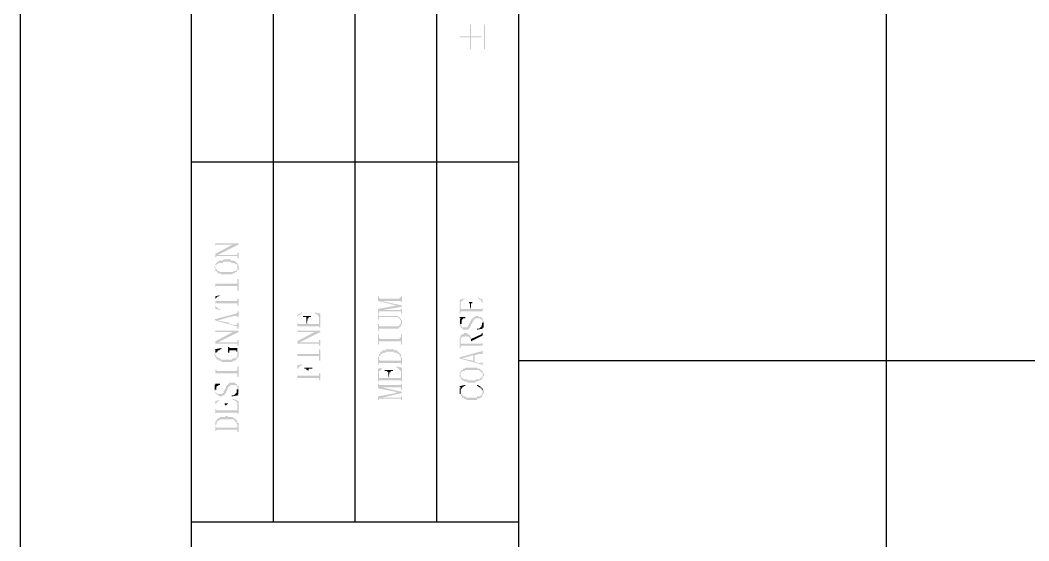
# Model space of a CAD drawing. Header units: millimetres. Extents: x 7018 to 13530, y 4187 to 5692.
# Drawn here: x 7018 to 7057.53, y 4741.26 to 4761.68 of the extents above; entities that cross this region are included whole.
import ezdxf

# ---------------------------------------------------------------- set-up
doc = ezdxf.new("R2010")
doc.units = ezdxf.units.MM

msp = doc.modelspace()

# ---------------------------------------------------------------- hatches: boundary and pattern name
at = {"transparency": 33554559}
for points in [[(7035.224, 4761.049), (7035.224, 4761.004), (7035.63, 4761.004), (7035.63, 4760.553), (7035.675, 4760.553), (7035.675, 4761.004), (7036.081, 4761.004), (7036.081, 4761.049), (7035.675, 4761.049), (7035.675, 4761.501), (7035.63, 4761.501), (7035.63, 4761.049)], [(7036.217, 4760.553), (7036.217, 4761.501), (7036.172, 4761.501), (7036.172, 4760.553)], [(7025.656, 4753.016), (7025.656, 4752.79), (7025.656, 4752.835), (7025.656, 4752.835), (7025.701, 4752.88), (7026.558, 4752.88), (7026.558, 4752.926), (7025.656, 4752.926)], [(7025.656, 4752.519), (7025.656, 4752.339), (7025.656, 4752.384), (7025.656, 4752.384), (7025.701, 4752.429), (7025.701, 4752.429), (7025.746, 4752.474), (7026.558, 4752.88), (7026.333, 4752.88)], [(7025.701, 4752.429), (7026.513, 4752.429), (7026.513, 4752.384), (7026.513, 4752.339), (7026.558, 4752.339), (7026.558, 4752.564), (7026.513, 4752.564), (7026.513, 4752.474), (7025.746, 4752.474)], [(7025.611, 4751.978), (7025.611, 4751.978), (7025.656, 4751.933), (7025.656, 4751.888), (7025.656, 4751.842), (7025.701, 4751.842), (7025.701, 4751.797), (7025.746, 4751.797), (7025.746, 4751.752), (7025.836, 4751.752), (7025.881, 4751.707), (7026.333, 4751.707), (7026.333, 4751.752), (7026.423, 4751.752), (7026.423, 4751.797), (7026.468, 4751.797), (7026.513, 4751.842), (7026.513, 4751.888), (7026.558, 4751.888), (7026.558, 4751.933), (7026.558, 4751.978), (7026.558, 4752.023), (7026.558, 4752.068), (7026.558, 4752.068), (7026.513, 4752.113), (7026.513, 4751.978), (7026.513, 4751.933), (7026.513, 4751.888), (7026.468, 4751.888), (7026.468, 4751.842), (7026.378, 4751.842), (7026.333, 4751.797), (7025.836, 4751.797), (7025.791, 4751.842), (7025.746, 4751.842), (7025.701, 4751.888), (7025.701, 4751.933), (7025.656, 4751.933), (7025.656, 4751.978), (7025.656, 4752.113), (7025.656, 4752.068), (7025.656, 4752.023), (7025.611, 4752.023)], [(7025.656, 4752.113), (7025.656, 4751.978), (7025.656, 4752.023), (7025.656, 4752.068), (7025.701, 4752.068), (7025.701, 4752.113), (7025.746, 4752.113), (7025.791, 4752.158), (7025.927, 4752.158), (7025.972, 4752.203), (7026.243, 4752.203), (7026.288, 4752.158), (7026.423, 4752.158), (7026.423, 4752.113), (7026.468, 4752.113), (7026.513, 4752.068), (7026.513, 4752.023), (7026.513, 4751.978), (7026.513, 4752.113), (7026.513, 4752.158), (7026.468, 4752.158), (7026.468, 4752.203), (7026.423, 4752.203), (7026.378, 4752.249), (7026.288, 4752.249), (7026.243, 4752.294), (7025.972, 4752.294), (7025.927, 4752.249), (7025.791, 4752.249), (7025.791, 4752.203), (7025.746, 4752.203), (7025.701, 4752.158), (7025.701, 4752.158)], [(7025.656, 4751.526), (7025.656, 4751.075), (7025.656, 4751.211), (7025.656, 4751.211), (7025.701, 4751.256), (7026.513, 4751.256), (7026.513, 4751.075), (7026.558, 4751.075), (7026.558, 4751.526), (7026.513, 4751.526), (7026.513, 4751.391), (7026.513, 4751.346), (7025.656, 4751.346)], [(7025.656, 4750.849), (7025.656, 4750.714), (7025.656, 4750.759), (7025.701, 4750.804), (7025.701, 4750.804), (7025.746, 4750.849), (7025.791, 4750.849), (7025.836, 4750.895), (7025.836, 4750.895)], [(7025.656, 4750.849), (7025.656, 4750.353), (7025.836, 4750.308), (7025.836, 4750.353), (7025.791, 4750.353), (7025.746, 4750.398), (7025.701, 4750.398), (7025.701, 4750.443), (7025.701, 4750.443), (7025.656, 4750.488), (7025.656, 4750.714)], [(7032.019, 4750.849), (7032.019, 4750.669), (7032.742, 4750.488), (7032.742, 4750.488), (7032.967, 4750.443), (7032.967, 4750.488), (7032.155, 4750.669), (7032.155, 4750.669), (7032.11, 4750.759), (7032.11, 4750.759), (7032.065, 4750.804), (7032.065, 4750.849), (7032.065, 4750.849)], [(7032.11, 4750.759), (7032.155, 4750.669), (7032.922, 4750.669), (7032.922, 4750.624), (7032.967, 4750.624), (7032.967, 4750.849), (7032.922, 4750.849), (7032.922, 4750.804), (7032.877, 4750.804), (7032.877, 4750.759)], [(7035.946, 4750.759), (7035.991, 4750.759), (7035.991, 4750.714), (7036.036, 4750.714), (7036.081, 4750.669), (7036.081, 4750.624), (7036.081, 4750.624), (7036.126, 4750.579), (7036.126, 4750.172), (7036.126, 4750.714), (7035.946, 4750.804)], [(7025.656, 4750.714), (7025.656, 4750.534), (7025.656, 4750.579), (7026.513, 4750.579), (7026.513, 4750.534), (7026.513, 4750.488), (7026.558, 4750.488), (7026.558, 4750.759), (7026.513, 4750.759), (7026.513, 4750.714), (7026.513, 4750.669), (7025.656, 4750.669)], [(7032.019, 4750.353), (7032.019, 4750.172), (7032.065, 4750.172), (7032.065, 4750.218), (7032.065, 4750.263), (7032.11, 4750.263), (7032.2, 4750.308), (7032.967, 4750.443), (7032.742, 4750.488)], [(7035.224, 4750.714), (7035.224, 4750.172), (7035.269, 4750.172), (7035.269, 4750.579), (7035.269, 4750.624), (7035.269, 4750.624), (7035.314, 4750.669), (7035.314, 4750.669), (7035.359, 4750.714), (7035.404, 4750.714), (7035.404, 4750.759), (7035.404, 4750.759)], [(7035.269, 4750.218), (7035.269, 4750.263), (7036.126, 4750.263), (7036.126, 4750.218), (7036.126, 4750.398), (7036.126, 4750.398), (7036.081, 4750.353), (7035.675, 4750.353), (7035.675, 4750.488), (7035.63, 4750.353), (7035.269, 4750.353), (7035.269, 4750.534)], [(7035.495, 4750.624), (7035.585, 4750.624), (7035.585, 4750.579), (7035.63, 4750.579), (7035.63, 4750.353), (7035.675, 4750.488), (7035.675, 4750.534), (7035.675, 4750.579), (7035.72, 4750.579), (7035.72, 4750.624), (7035.811, 4750.624)], [(7025.611, 4749.947), (7025.656, 4749.902), (7025.746, 4749.902), (7026.197, 4750.037), (7026.197, 4749.811), (7026.197, 4750.037), (7026.423, 4750.082), (7026.513, 4750.082), (7026.513, 4750.037), (7026.558, 4750.037), (7026.558, 4750.263), (7026.513, 4750.263), (7026.513, 4750.218), (7026.513, 4750.218), (7026.468, 4750.172), (7026.468, 4750.172)], [(7025.656, 4749.902), (7026.468, 4749.676), (7026.513, 4749.676), (7026.513, 4749.631), (7026.513, 4749.586), (7026.558, 4749.586), (7026.558, 4749.811), (7026.513, 4749.811), (7026.513, 4749.766), (7026.513, 4749.766), (7026.468, 4749.721), (7026.423, 4749.721), (7026.197, 4749.766), (7026.197, 4750.037), (7026.197, 4749.811), (7025.746, 4749.902), (7025.746, 4749.902)], [(7028.86, 4750.127), (7028.86, 4749.631), (7028.86, 4749.992), (7028.86, 4750.037), (7028.905, 4750.082), (7028.905, 4750.082), (7028.95, 4750.127), (7028.996, 4750.127), (7028.996, 4750.172), (7029.041, 4750.172), (7029.041, 4750.218)], [(7029.086, 4750.082), (7029.086, 4750.037), (7029.221, 4750.037), (7029.221, 4749.992), (7029.221, 4749.947), (7029.221, 4749.766), (7029.266, 4749.947), (7029.266, 4749.992), (7029.312, 4749.992), (7029.312, 4750.037), (7029.402, 4750.037), (7029.402, 4750.082)], [(7029.537, 4750.172), (7029.627, 4750.172), (7029.627, 4750.127), (7029.673, 4750.127), (7029.673, 4750.082), (7029.673, 4750.082), (7029.718, 4750.037), (7029.718, 4749.631), (7029.763, 4749.631), (7029.763, 4750.172), (7029.537, 4750.218)], [(7032.019, 4750.127), (7032.019, 4749.947), (7032.065, 4749.947), (7032.065, 4749.992), (7032.065, 4750.037), (7032.787, 4750.037), (7032.832, 4749.992), (7032.877, 4749.992), (7032.877, 4749.947), (7032.877, 4749.947), (7032.922, 4749.902), (7032.922, 4749.857), (7032.922, 4749.992), (7032.877, 4749.992), (7032.877, 4750.037), (7032.832, 4750.037), (7032.787, 4750.082), (7032.065, 4750.082), (7032.065, 4750.127), (7032.065, 4750.127)], [(7032.11, 4750.263), (7032.922, 4750.263), (7032.922, 4750.218), (7032.922, 4750.172), (7032.967, 4750.172), (7032.967, 4750.353), (7032.922, 4750.353), (7032.922, 4750.308), (7032.2, 4750.308)], [(7035.224, 4749.811), (7035.224, 4749.721), (7035.224, 4749.676), (7035.269, 4749.676), (7035.269, 4749.631), (7035.269, 4749.631), (7035.314, 4749.586), (7035.359, 4749.586), (7035.359, 4749.541), (7035.54, 4749.541), (7035.585, 4749.586), (7035.585, 4749.586), (7035.63, 4749.631), (7035.63, 4749.676), (7035.675, 4749.676), (7035.675, 4749.766), (7035.72, 4749.766), (7035.72, 4749.857), (7035.765, 4749.857), (7035.765, 4749.902), (7035.765, 4749.902), (7035.811, 4749.947), (7035.811, 4749.947), (7035.856, 4749.992), (7036.036, 4749.992), (7036.036, 4749.947), (7036.081, 4749.947), (7036.081, 4749.902), (7036.126, 4749.902), (7036.126, 4749.857), (7036.126, 4749.676), (7036.126, 4749.721), (7036.126, 4749.721), (7036.172, 4749.766), (7036.172, 4749.811), (7036.172, 4749.857), (7036.172, 4749.857), (7036.126, 4749.902), (7036.126, 4749.947), (7036.126, 4749.992), (7036.081, 4749.992), (7036.081, 4750.037), (7035.991, 4750.037), (7035.946, 4750.082), (7035.856, 4750.082), (7035.811, 4750.037), (7035.765, 4750.037), (7035.765, 4749.992), (7035.72, 4749.992), (7035.72, 4749.947), (7035.675, 4749.947), (7035.675, 4749.902), (7035.675, 4749.902), (7035.63, 4749.857), (7035.63, 4749.811), (7035.63, 4749.811), (7035.585, 4749.766), (7035.585, 4749.721), (7035.585, 4749.721), (7035.54, 4749.676), (7035.54, 4749.631), (7035.314, 4749.631), (7035.314, 4749.676), (7035.269, 4749.676), (7035.269, 4749.721), (7035.269, 4749.766), (7035.269, 4749.947), (7035.224, 4749.902), (7035.224, 4749.857)], [(7035.224, 4750.037), (7035.224, 4749.992), (7035.269, 4749.992), (7035.269, 4749.857), (7035.269, 4749.902), (7035.314, 4749.902), (7035.314, 4749.947), (7035.359, 4749.947), (7035.359, 4749.992), (7035.449, 4749.992), (7035.449, 4750.037)], [(7028.86, 4749.631), (7028.86, 4749.676), (7029.718, 4749.676), (7029.718, 4749.631), (7029.718, 4749.811), (7029.718, 4749.766), (7029.266, 4749.766), (7029.266, 4749.947), (7029.221, 4749.766), (7028.905, 4749.766), (7028.86, 4749.811), (7028.86, 4749.992)], [(7032.019, 4749.766), (7032.019, 4749.496), (7032.065, 4749.496), (7032.065, 4749.541), (7032.065, 4749.586), (7032.832, 4749.586), (7032.832, 4749.631), (7032.877, 4749.631), (7032.922, 4749.676), (7032.922, 4749.721), (7032.922, 4749.721), (7032.967, 4749.766), (7032.967, 4749.811), (7032.967, 4749.857), (7032.967, 4749.902), (7032.922, 4749.947), (7032.922, 4749.811), (7032.922, 4749.766), (7032.877, 4749.766), (7032.877, 4749.721), (7032.877, 4749.721), (7032.832, 4749.676), (7032.065, 4749.676), (7032.065, 4749.766)], [(7035.901, 4749.541), (7035.901, 4749.541), (7036.172, 4749.586), (7036.126, 4749.586), (7036.126, 4749.631), (7036.126, 4749.766), (7036.126, 4749.721), (7036.081, 4749.721), (7036.081, 4749.676), (7036.081, 4749.676), (7036.036, 4749.631), (7036.036, 4749.631), (7035.991, 4749.586), (7035.901, 4749.586)], [(7025.656, 4749.586), (7025.656, 4749.36), (7025.656, 4749.45), (7026.558, 4749.45), (7026.558, 4749.496), (7025.656, 4749.496)], [(7025.656, 4749.089), (7025.656, 4748.909), (7025.656, 4748.999), (7025.701, 4748.999), (7025.746, 4749.044), (7026.558, 4749.45), (7026.333, 4749.45)], [(7028.86, 4749.586), (7028.86, 4749.36), (7028.86, 4749.405), (7028.86, 4749.45), (7029.763, 4749.45), (7029.763, 4749.496), (7028.86, 4749.496)], [(7028.86, 4749.089), (7028.86, 4748.909), (7028.86, 4748.954), (7028.86, 4748.999), (7028.905, 4748.999), (7028.95, 4749.044), (7029.763, 4749.45), (7029.537, 4749.45)], [(7032.019, 4749.36), (7032.019, 4748.954), (7032.065, 4748.954), (7032.065, 4749.089), (7032.922, 4749.089), (7032.922, 4748.954), (7032.967, 4748.954), (7032.967, 4749.36), (7032.922, 4749.36), (7032.922, 4749.225), (7032.877, 4749.225), (7032.877, 4749.18), (7032.11, 4749.18), (7032.065, 4749.225), (7032.065, 4749.36)], [(7035.224, 4749.134), (7035.224, 4748.819), (7035.269, 4748.819), (7035.269, 4749.134), (7035.269, 4749.225), (7035.314, 4749.225), (7035.314, 4749.27), (7035.449, 4749.27), (7035.449, 4749.315), (7035.449, 4749.315), (7035.495, 4749.27), (7035.585, 4749.27), (7035.585, 4749.225), (7035.63, 4749.225), (7035.63, 4749.18), (7035.63, 4749.18), (7035.675, 4749.134), (7035.675, 4748.999), (7035.675, 4749.27), (7035.63, 4749.27), (7035.63, 4749.315), (7035.63, 4749.315), (7035.585, 4749.36), (7035.54, 4749.36), (7035.495, 4749.405), (7035.404, 4749.405), (7035.359, 4749.36), (7035.314, 4749.36), (7035.269, 4749.315), (7035.269, 4749.27), (7035.269, 4749.27), (7035.224, 4749.225), (7035.224, 4749.18), (7035.224, 4749.18)], [(7035.269, 4748.864), (7035.269, 4748.909), (7036.126, 4748.909), (7036.126, 4748.819), (7036.126, 4749.089), (7036.126, 4749.044), (7036.126, 4749.044), (7036.081, 4748.999), (7035.675, 4748.999), (7035.675, 4749.225), (7035.675, 4749.27), (7035.675, 4748.999), (7035.269, 4748.999), (7035.269, 4749.089)], [(7035.675, 4749.18), (7035.675, 4749.089), (7036.126, 4749.315), (7036.126, 4749.45), (7036.126, 4749.405), (7036.081, 4749.405), (7036.081, 4749.36), (7036.081, 4749.36)], [(7025.611, 4748.773), (7025.656, 4748.773), (7025.656, 4748.728), (7025.656, 4748.593), (7025.656, 4748.638), (7025.701, 4748.638), (7025.701, 4748.683), (7025.746, 4748.683), (7025.746, 4748.728), (7025.791, 4748.728), (7025.836, 4748.773), (7025.881, 4748.773), (7025.881, 4748.819)], [(7025.701, 4748.999), (7026.513, 4748.999), (7026.513, 4748.909), (7026.558, 4748.909), (7026.558, 4749.134), (7026.513, 4749.134), (7026.513, 4749.089), (7026.513, 4749.044), (7025.746, 4749.044)], [(7026.152, 4748.864), (7026.152, 4748.638), (7026.197, 4748.638), (7026.197, 4748.683), (7026.197, 4748.728), (7026.468, 4748.728), (7026.468, 4748.683), (7026.513, 4748.773), (7026.513, 4748.819), (7026.197, 4748.819), (7026.197, 4748.864), (7026.197, 4748.864)], [(7028.905, 4748.999), (7029.718, 4748.999), (7029.718, 4748.909), (7029.763, 4748.909), (7029.763, 4749.134), (7029.718, 4749.134), (7029.718, 4749.089), (7029.718, 4749.044), (7028.95, 4749.044)], [(7025.611, 4748.593), (7025.611, 4748.548), (7025.611, 4748.548), (7025.656, 4748.503), (7025.656, 4748.457), (7025.656, 4748.457), (7025.701, 4748.412), (7025.701, 4748.367), (7025.791, 4748.367), (7025.791, 4748.322), (7025.881, 4748.322), (7025.881, 4748.277), (7026.333, 4748.277), (7026.333, 4748.322), (7026.423, 4748.322), (7026.468, 4748.367), (7026.468, 4748.412), (7026.513, 4748.412), (7026.513, 4748.457), (7026.558, 4748.457), (7026.558, 4748.503), (7026.558, 4748.593), (7026.558, 4748.638), (7026.558, 4748.683), (7026.513, 4748.683), (7026.513, 4748.548), (7026.513, 4748.503), (7026.513, 4748.503), (7026.468, 4748.457), (7026.468, 4748.457), (7026.423, 4748.412), (7026.333, 4748.412), (7026.288, 4748.367), (7025.881, 4748.367), (7025.836, 4748.412), (7025.791, 4748.412), (7025.746, 4748.457), (7025.701, 4748.457), (7025.701, 4748.503), (7025.701, 4748.503), (7025.656, 4748.548), (7025.656, 4748.683), (7025.656, 4748.638), (7025.656, 4748.638)], [(7026.468, 4748.683), (7026.513, 4748.683), (7026.513, 4748.593), (7026.513, 4748.728), (7026.513, 4748.773)], [(7028.86, 4748.773), (7028.86, 4748.322), (7028.86, 4748.457), (7028.86, 4748.503), (7029.718, 4748.503), (7029.718, 4748.322), (7029.763, 4748.322), (7029.763, 4748.773), (7029.718, 4748.773), (7029.718, 4748.638), (7029.718, 4748.593), (7028.86, 4748.593), (7028.86, 4748.638)], [(7032.019, 4748.412), (7032.019, 4748.187), (7032.065, 4748.187), (7032.065, 4748.412), (7032.065, 4748.457), (7032.065, 4748.503), (7032.11, 4748.503), (7032.11, 4748.548), (7032.11, 4748.548), (7032.155, 4748.593), (7032.2, 4748.593), (7032.2, 4748.638), (7032.335, 4748.638), (7032.335, 4748.683), (7032.651, 4748.683), (7032.651, 4748.638), (7032.787, 4748.638), (7032.787, 4748.593), (7032.832, 4748.593), (7032.877, 4748.548), (7032.877, 4748.503), (7032.877, 4748.503), (7032.922, 4748.457), (7032.922, 4748.187), (7032.967, 4748.187), (7032.967, 4748.412), (7032.967, 4748.457), (7032.922, 4748.457), (7032.922, 4748.548), (7032.922, 4748.593), (7032.877, 4748.593), (7032.877, 4748.638), (7032.832, 4748.638), (7032.832, 4748.683), (7032.787, 4748.683), (7032.787, 4748.728), (7032.651, 4748.728), (7032.651, 4748.773), (7032.335, 4748.773), (7032.335, 4748.728), (7032.2, 4748.728), (7032.2, 4748.683), (7032.155, 4748.683), (7032.11, 4748.638), (7032.11, 4748.593), (7032.065, 4748.593), (7032.065, 4748.548), (7032.065, 4748.503), (7032.065, 4748.503), (7032.019, 4748.457), (7032.019, 4748.457)], [(7035.224, 4748.457), (7035.224, 4748.412), (7035.314, 4748.412), (7035.765, 4748.548), (7035.765, 4748.322), (7035.811, 4748.548), (7036.036, 4748.593), (7036.126, 4748.593), (7036.126, 4748.548), (7036.126, 4748.773), (7036.126, 4748.728), (7036.081, 4748.728), (7036.081, 4748.683), (7036.036, 4748.683)], [(7035.224, 4748.412), (7036.036, 4748.187), (7036.081, 4748.187), (7036.126, 4748.142), (7036.126, 4748.096), (7036.126, 4748.322), (7036.126, 4748.277), (7036.081, 4748.277), (7036.081, 4748.232), (7035.991, 4748.232), (7035.811, 4748.277), (7035.811, 4748.548), (7035.765, 4748.322), (7035.314, 4748.412), (7035.314, 4748.412)], [(7025.656, 4748.096), (7025.656, 4747.69), (7025.656, 4747.826), (7026.513, 4747.826), (7026.513, 4747.69), (7026.558, 4747.69), (7026.558, 4748.096), (7026.513, 4748.096), (7026.513, 4747.961), (7026.513, 4747.961), (7026.468, 4747.916), (7025.701, 4747.916), (7025.701, 4747.961), (7025.656, 4747.961)], [(7028.86, 4748.142), (7028.86, 4747.555), (7028.86, 4747.916), (7028.86, 4748.006), (7028.905, 4748.006), (7028.905, 4748.051), (7028.905, 4748.051), (7028.95, 4748.096), (7028.95, 4748.096), (7028.996, 4748.142), (7029.041, 4748.142), (7029.041, 4748.187)], [(7029.131, 4748.051), (7029.131, 4748.006), (7029.221, 4748.006), (7029.221, 4747.961), (7029.266, 4747.961), (7029.266, 4747.735), (7029.266, 4747.916), (7029.266, 4747.916), (7029.312, 4747.961), (7029.312, 4748.006), (7029.447, 4748.006), (7029.447, 4748.051)], [(7032.019, 4748.006), (7032.019, 4747.51), (7032.065, 4747.51), (7032.065, 4747.871), (7032.065, 4747.916), (7032.11, 4747.916), (7032.11, 4747.961), (7032.155, 4747.961), (7032.155, 4748.006), (7032.155, 4748.006), (7032.2, 4748.051), (7032.245, 4748.051), (7032.2, 4748.051)], [(7032.065, 4748.187), (7032.065, 4748.232), (7032.922, 4748.232), (7032.922, 4748.187), (7032.922, 4748.367), (7032.922, 4748.322), (7032.11, 4748.322), (7032.065, 4748.367), (7032.065, 4748.412)], [(7032.742, 4748.051), (7032.787, 4748.051), (7032.832, 4748.006), (7032.832, 4748.006), (7032.877, 4747.961), (7032.877, 4747.961), (7032.922, 4747.916), (7032.922, 4747.871), (7032.922, 4747.51), (7032.967, 4747.51), (7032.967, 4748.051), (7032.742, 4748.096)], [(7035.269, 4747.871), (7035.269, 4747.78), (7035.269, 4747.826), (7035.269, 4747.871), (7035.314, 4747.871), (7035.314, 4747.916), (7035.404, 4747.916), (7035.449, 4747.961), (7035.991, 4747.961), (7035.991, 4747.916), (7036.036, 4747.916), (7036.081, 4747.871), (7036.081, 4747.871), (7036.126, 4747.826), (7036.126, 4747.78), (7036.126, 4747.916), (7036.081, 4747.916), (7036.081, 4747.961), (7036.036, 4747.961), (7036.036, 4748.006), (7035.946, 4748.006), (7035.901, 4748.051), (7035.449, 4748.051), (7035.404, 4748.006), (7035.359, 4748.006), (7035.359, 4747.961), (7035.314, 4747.961), (7035.269, 4747.916), (7035.269, 4747.916)], [(7028.86, 4747.6), (7028.86, 4747.645), (7029.718, 4747.645), (7029.718, 4747.555), (7029.763, 4747.555), (7029.763, 4747.826), (7029.718, 4747.826), (7029.718, 4747.78), (7029.718, 4747.735), (7029.266, 4747.735), (7029.266, 4747.916), (7029.266, 4747.735), (7028.86, 4747.735), (7028.86, 4747.916)], [(7032.065, 4747.51), (7032.065, 4747.555), (7032.922, 4747.555), (7032.922, 4747.51), (7032.922, 4747.69), (7032.922, 4747.645), (7032.471, 4747.645), (7032.471, 4747.826), (7032.426, 4747.645), (7032.065, 4747.645), (7032.065, 4747.69), (7032.065, 4747.871)], [(7032.29, 4747.961), (7032.29, 4747.916), (7032.381, 4747.916), (7032.426, 4747.871), (7032.426, 4747.826), (7032.426, 4747.645), (7032.471, 4747.826), (7032.471, 4747.871), (7032.516, 4747.871), (7032.516, 4747.916), (7032.606, 4747.916), (7032.606, 4747.961)], [(7035.224, 4747.78), (7035.224, 4747.735), (7035.224, 4747.69), (7035.224, 4747.69), (7035.269, 4747.645), (7035.269, 4747.6), (7035.314, 4747.6), (7035.314, 4747.555), (7035.359, 4747.555), (7035.404, 4747.51), (7035.495, 4747.51), (7035.54, 4747.465), (7035.856, 4747.465), (7035.856, 4747.51), (7035.946, 4747.51), (7035.991, 4747.555), (7036.036, 4747.555), (7036.081, 4747.6), (7036.081, 4747.6), (7036.126, 4747.645), (7036.126, 4747.69), (7036.126, 4747.69), (7036.172, 4747.735), (7036.172, 4747.78), (7036.172, 4747.826), (7036.126, 4747.826), (7036.126, 4747.871), (7036.126, 4747.78), (7036.126, 4747.735), (7036.126, 4747.735), (7036.081, 4747.69), (7036.081, 4747.645), (7036.036, 4747.645), (7035.991, 4747.6), (7035.856, 4747.6), (7035.856, 4747.555), (7035.54, 4747.555), (7035.495, 4747.6), (7035.359, 4747.6), (7035.359, 4747.645), (7035.314, 4747.645), (7035.269, 4747.69), (7035.269, 4747.735), (7035.269, 4747.871), (7035.224, 4747.871), (7035.224, 4747.826)], [(7025.611, 4747.194), (7025.611, 4747.149), (7025.611, 4747.149), (7025.656, 4747.103), (7025.656, 4747.058), (7025.656, 4747.058), (7025.701, 4747.013), (7025.701, 4747.013), (7025.746, 4746.968), (7025.791, 4746.968), (7025.791, 4746.923), (7025.927, 4746.923), (7025.927, 4746.968), (7026.017, 4746.968), (7026.017, 4747.013), (7026.017, 4747.013), (7026.062, 4747.058), (7026.062, 4747.103), (7026.062, 4747.103), (7026.107, 4747.149), (7026.107, 4747.194), (7026.107, 4747.194), (7026.152, 4747.239), (7026.152, 4747.284), (7026.152, 4747.284), (7026.197, 4747.329), (7026.243, 4747.329), (7026.243, 4747.374), (7026.468, 4747.374), (7026.468, 4747.329), (7026.513, 4747.329), (7026.513, 4747.284), (7026.513, 4747.058), (7026.558, 4747.103), (7026.558, 4747.194), (7026.558, 4747.284), (7026.558, 4747.329), (7026.513, 4747.329), (7026.513, 4747.374), (7026.513, 4747.374), (7026.468, 4747.419), (7026.423, 4747.419), (7026.423, 4747.465), (7026.197, 4747.465), (7026.197, 4747.419), (7026.152, 4747.419), (7026.152, 4747.374), (7026.107, 4747.374), (7026.107, 4747.329), (7026.062, 4747.329), (7026.062, 4747.239), (7026.062, 4747.239), (7026.017, 4747.194), (7026.017, 4747.149), (7025.972, 4747.149), (7025.972, 4747.103), (7025.972, 4747.058), (7025.927, 4747.058), (7025.927, 4747.013), (7025.746, 4747.013), (7025.701, 4747.058), (7025.701, 4747.058), (7025.656, 4747.103), (7025.656, 4747.329), (7025.656, 4747.284), (7025.656, 4747.239), (7025.611, 4747.239)], [(7025.611, 4747.419), (7025.656, 4747.419), (7025.656, 4747.374), (7025.656, 4747.239), (7025.656, 4747.284), (7025.701, 4747.284), (7025.701, 4747.329), (7025.746, 4747.329), (7025.791, 4747.374), (7025.836, 4747.374), (7025.836, 4747.419), (7025.836, 4747.419)], [(7032.019, 4747.419), (7032.019, 4747.239), (7032.742, 4747.103), (7032.742, 4747.058), (7032.967, 4747.058), (7032.967, 4747.103), (7032.155, 4747.284), (7032.155, 4747.284), (7032.11, 4747.374), (7032.065, 4747.374), (7032.065, 4747.419), (7032.065, 4747.419)], [(7032.11, 4747.374), (7032.155, 4747.284), (7032.922, 4747.284), (7032.922, 4747.239), (7032.922, 4747.194), (7032.967, 4747.194), (7032.967, 4747.419), (7032.922, 4747.419), (7032.922, 4747.374), (7032.877, 4747.374)], [(7035.224, 4747.329), (7035.224, 4747.284), (7035.269, 4747.284), (7035.269, 4747.013), (7035.269, 4747.149), (7035.269, 4747.194), (7035.269, 4747.194), (7035.314, 4747.239), (7035.314, 4747.284), (7035.359, 4747.284), (7035.404, 4747.329), (7035.449, 4747.329), (7035.449, 4747.374)], [(7035.224, 4747.149), (7035.224, 4747.103), (7035.224, 4747.058), (7035.224, 4747.013), (7035.269, 4747.013), (7035.269, 4747.284), (7035.269, 4747.239), (7035.224, 4747.239), (7035.224, 4747.194)], [(7035.269, 4747.013), (7035.269, 4746.968), (7035.269, 4746.968), (7035.314, 4746.923), (7035.314, 4746.878), (7035.359, 4746.878), (7035.404, 4746.833), (7035.449, 4746.833), (7035.495, 4746.788), (7035.901, 4746.788), (7035.901, 4746.833), (7035.991, 4746.833), (7036.036, 4746.878), (7036.081, 4746.878), (7036.081, 4746.923), (7036.081, 4746.923), (7036.126, 4746.968), (7036.126, 4747.013), (7036.126, 4747.013), (7036.172, 4747.058), (7036.172, 4747.103), (7036.172, 4747.149), (7036.172, 4747.149), (7036.126, 4747.194), (7036.126, 4747.239), (7036.126, 4747.103), (7036.126, 4747.058), (7036.126, 4747.058), (7036.081, 4747.013), (7036.081, 4746.968), (7036.036, 4746.968), (7036.036, 4746.923), (7035.901, 4746.923), (7035.901, 4746.878), (7035.495, 4746.878), (7035.449, 4746.923), (7035.359, 4746.923), (7035.359, 4746.968), (7035.314, 4746.968), (7035.314, 4747.013), (7035.269, 4747.013), (7035.269, 4747.058), (7035.269, 4747.103), (7035.269, 4747.103)], [(7035.901, 4747.329), (7035.946, 4747.329), (7035.991, 4747.284), (7036.036, 4747.284), (7036.036, 4747.239), (7036.081, 4747.239), (7036.081, 4747.194), (7036.081, 4747.194), (7036.126, 4747.149), (7036.126, 4747.103), (7036.126, 4747.239), (7036.081, 4747.239), (7036.081, 4747.284), (7036.036, 4747.284), (7036.036, 4747.329), (7035.991, 4747.329), (7035.946, 4747.374), (7035.901, 4747.374)], [(7026.288, 4746.968), (7026.288, 4746.923), (7026.558, 4746.968), (7026.558, 4746.968), (7026.513, 4747.013), (7026.513, 4747.149), (7026.513, 4747.103), (7026.513, 4747.103), (7026.468, 4747.058), (7026.468, 4747.058), (7026.423, 4747.013), (7026.423, 4747.013), (7026.378, 4746.968), (7026.333, 4746.968)], [(7032.019, 4746.923), (7032.019, 4746.788), (7032.065, 4746.788), (7032.065, 4746.833), (7032.11, 4746.833), (7032.2, 4746.878), (7032.967, 4747.058), (7032.742, 4747.058)], [(7032.11, 4746.833), (7032.922, 4746.833), (7032.922, 4746.788), (7032.967, 4746.788), (7032.967, 4746.923), (7032.922, 4746.923), (7032.922, 4746.878), (7032.2, 4746.878)], [(7025.656, 4746.742), (7025.656, 4746.246), (7025.656, 4746.607), (7025.656, 4746.607), (7025.701, 4746.652), (7025.701, 4746.697), (7025.746, 4746.697), (7025.746, 4746.742), (7025.791, 4746.742), (7025.836, 4746.788), (7025.836, 4746.788)], [(7025.656, 4746.246), (7025.656, 4746.246), (7025.701, 4746.291), (7026.513, 4746.291), (7026.513, 4746.246), (7026.513, 4746.427), (7026.513, 4746.381), (7026.062, 4746.381), (7026.062, 4746.562), (7026.062, 4746.381), (7025.701, 4746.381), (7025.656, 4746.427), (7025.656, 4746.562)], [(7025.927, 4746.652), (7026.017, 4746.652), (7026.017, 4746.607), (7026.017, 4746.607), (7026.062, 4746.562), (7026.062, 4746.381), (7026.062, 4746.562), (7026.062, 4746.562), (7026.107, 4746.607), (7026.107, 4746.607), (7026.152, 4746.652), (7026.197, 4746.652)], [(7026.333, 4746.788), (7026.378, 4746.788), (7026.423, 4746.742), (7026.468, 4746.742), (7026.468, 4746.697), (7026.513, 4746.697), (7026.513, 4746.607), (7026.513, 4746.246), (7026.558, 4746.246), (7026.558, 4746.742), (7026.333, 4746.833)], [(7025.656, 4745.795), (7025.656, 4745.524), (7025.656, 4745.795), (7025.656, 4745.795), (7025.701, 4745.84), (7025.701, 4745.885), (7025.701, 4745.93), (7025.746, 4745.93), (7025.746, 4745.975), (7025.791, 4745.975), (7025.836, 4746.02), (7026.378, 4746.02), (7026.378, 4745.975), (7026.423, 4745.975), (7026.423, 4745.93), (7026.468, 4745.93), (7026.468, 4745.885), (7026.468, 4745.885), (7026.513, 4745.84), (7026.513, 4745.795), (7026.513, 4745.524), (7026.558, 4745.524), (7026.558, 4745.795), (7026.558, 4745.885), (7026.513, 4745.885), (7026.513, 4745.93), (7026.513, 4745.975), (7026.468, 4745.975), (7026.468, 4746.02), (7026.423, 4746.02), (7026.423, 4746.065), (7026.378, 4746.065), (7026.333, 4746.111), (7026.152, 4746.111), (7026.107, 4746.156), (7026.062, 4746.156), (7026.017, 4746.111), (7025.836, 4746.111), (7025.791, 4746.065), (7025.746, 4746.065), (7025.746, 4746.02), (7025.701, 4746.02), (7025.701, 4745.975), (7025.701, 4745.975), (7025.656, 4745.93), (7025.656, 4745.84)], [(7025.656, 4745.569), (7025.656, 4745.569), (7025.701, 4745.614), (7026.513, 4745.614), (7026.513, 4745.569), (7026.513, 4745.75), (7026.513, 4745.704), (7025.701, 4745.704), (7025.656, 4745.75), (7025.656, 4745.75)]]:
    msp.add_hatch(color=256, dxfattribs=at).paths.add_polyline_path(points)

# ---------------------------------------------------------------- linework, layer by layer
for p, q in [((7024.708, 4815.918), (7024.708, 4529.177)), ((7051.932, 4815.918), (7051.932, 4559.957)), ((7037.526, 4748.326), (7433.963, 4748.326))]:
    msp.add_line(p, q)
for points in [[(7438.001, 4524.918), (7438.001, 4821.918), (7018.001, 4821.918), (7018.001, 4524.918)], [(7035.269, 4749.947), (7035.269, 4749.766), (7035.269, 4749.811), (7035.269, 4749.947)], [(7036.126, 4749.766), (7036.126, 4749.631), (7036.126, 4749.676), (7036.126, 4749.811)], [(7025.656, 4747.329), (7025.656, 4747.194), (7025.656, 4747.374)], [(7026.513, 4747.149), (7026.513, 4747.013), (7026.513, 4747.058), (7026.513, 4747.194), (7026.513, 4747.194)]]:
    msp.add_lwpolyline(points, close=True)
for points in [[(7027.912, 4815.918), (7027.912, 4742.004)], [(7031.117, 4815.918), (7031.117, 4742.004)], [(7034.321, 4815.918), (7034.321, 4742.004)], [(7037.526, 4815.918), (7037.526, 4529.177)], [(7024.708, 4756.13), (7037.526, 4756.13)], [(7024.708, 4742.004), (7037.526, 4742.004)]]:
    msp.add_lwpolyline(points)

doc.saveas('drawing.dxf')
